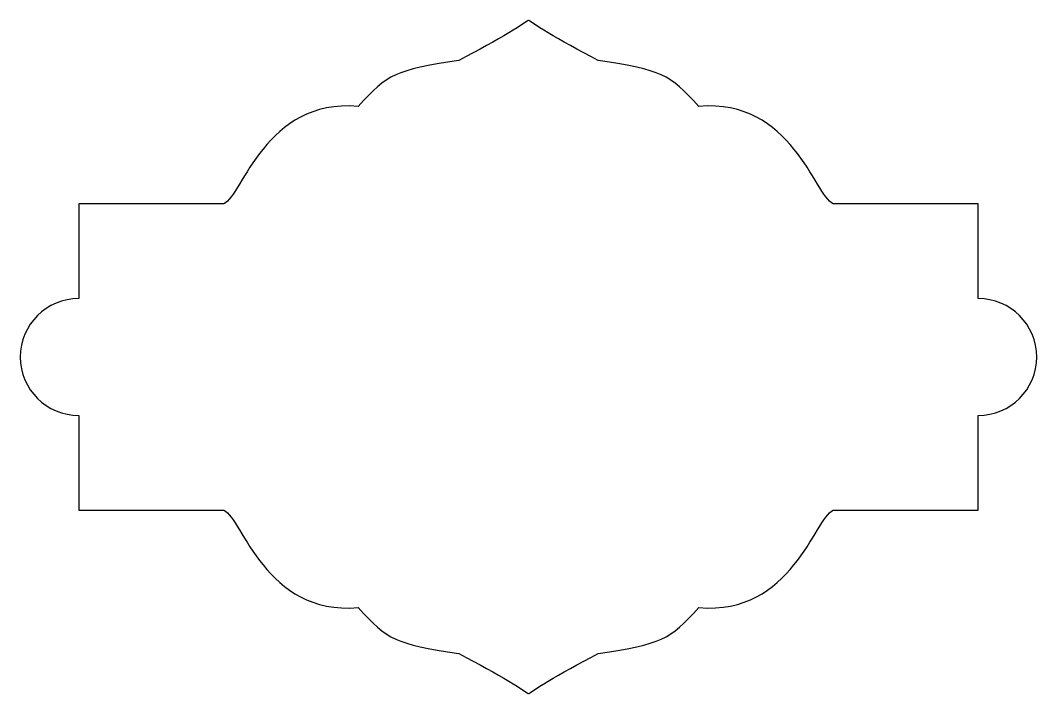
# Model space of a CAD drawing. Header units: centimetres. Extents: x -7.3 to 7.6, y -4.9 to 5.
import ezdxf

# ---------------------------------------------------------------- set-up
doc = ezdxf.new("R2010")
doc.units = ezdxf.units.CM
doc.header["$MEASUREMENT"] = 0
doc.layers.add('Camada 1', color=7, linetype='Continuous')

msp = doc.modelspace()

# ---------------------------------------------------------------- linework, layer by layer
at = {"layer": 'Camada 1'}
msp.add_open_spline([(0.16513, -4.9358), (0.16513, -4.9358), (-0.26834, -4.64267), (-0.86198, -4.34586), (-0.86198, -4.34586), (-1.80183, -4.19748), (-1.90169, -4.15187), (-2.3409, -3.66874), (-2.3409, -3.66874), (-3.70634, -3.78743), (-4.04966, -2.35355), (-4.31683, -2.2348), (-4.31683, -2.2348), (-4.31683, -2.2348), (-6.45192, -2.2348), (-6.45192, -2.2348), (-6.45192, -2.2348), (-6.45192, -2.2348), (-6.45192, -0.83979), (-6.45192, -0.83979), (-6.45192, -0.83979), (-6.92732, -0.83979), (-7.31274, -0.4544), (-7.31274, 0.02101), (-7.31274, 0.02101), (-7.31274, 0.49642), (-6.92735, 0.88175), (-6.45192, 0.88175), (-6.45192, 0.88175), (-6.45192, 0.88175), (-6.45192, 2.27679), (-6.45192, 2.27679), (-6.45192, 2.27679), (-6.45192, 2.27679), (-4.31681, 2.27679), (-4.31681, 2.27679), (-4.31681, 2.27679), (-4.04963, 2.39554), (-3.70631, 3.82944), (-2.34088, 3.71073), (-2.34088, 3.71073), (-1.9017, 4.19386), (-1.80184, 4.23945), (-0.86196, 4.38785), (-0.86196, 4.38785), (-0.26831, 4.68463), (0.16515, 4.97782), (0.16515, 4.97782), (0.16515, 4.97782), (0.16515, 4.97782), (0.59859, 4.68464), (1.19221, 4.38785), (1.19221, 4.38785), (2.13206, 4.23945), (2.23194, 4.19386), (2.67118, 3.71073), (2.67118, 3.71073), (4.03654, 3.82945), (4.37994, 2.39554), (4.64704, 2.27679), (4.64704, 2.27679), (4.64704, 2.27679), (6.7822, 2.27679), (6.7822, 2.27679), (6.7822, 2.27679), (6.7822, 2.27679), (6.7822, 0.88175), (6.7822, 0.88175), (6.7822, 0.88175), (7.25763, 0.88175), (7.64294, 0.49638), (7.64294, 0.02101), (7.64294, 0.02101), (7.64294, -0.45436), (7.25763, -0.83979), (6.7822, -0.83979), (6.7822, -0.83979), (6.7822, -0.83979), (6.7822, -2.23481), (6.7822, -2.23481), (6.7822, -2.23481), (6.7822, -2.23481), (4.64704, -2.2348), (4.64704, -2.2348), (4.64704, -2.2348), (4.37994, -2.35355), (4.03657, -3.78745), (2.67118, -3.66874), (2.67118, -3.66874), (2.23192, -4.15187), (2.13206, -4.19746), (1.19221, -4.34586), (1.19221, -4.34586), (0.59857, -4.64267), (0.16513, -4.9358), (0.16513, -4.9358)], degree=3, knots=[0, 0, 0, 0, 0.04, 0.04, 0.04, 0.04, 0.08, 0.08, 0.08, 0.08, 0.12, 0.12, 0.12, 0.12, 0.16, 0.16, 0.16, 0.16, 0.2, 0.2, 0.2, 0.2, 0.24, 0.24, 0.24, 0.24, 0.28, 0.28, 0.28, 0.28, 0.32, 0.32, 0.32, 0.32, 0.36, 0.36, 0.36, 0.36, 0.4, 0.4, 0.4, 0.4, 0.44, 0.44, 0.44, 0.44, 0.48, 0.48, 0.48, 0.48, 0.52, 0.52, 0.52, 0.52, 0.56, 0.56, 0.56, 0.56, 0.6, 0.6, 0.6, 0.6, 0.64, 0.64, 0.64, 0.64, 0.68, 0.68, 0.68, 0.68, 0.72, 0.72, 0.72, 0.72, 0.76, 0.76, 0.76, 0.76, 0.8, 0.8, 0.8, 0.8, 0.84, 0.84, 0.84, 0.84, 0.88, 0.88, 0.88, 0.88, 0.92, 0.92, 0.92, 0.92, 1, 1, 1, 1], dxfattribs=at)

doc.saveas('drawing.dxf')
